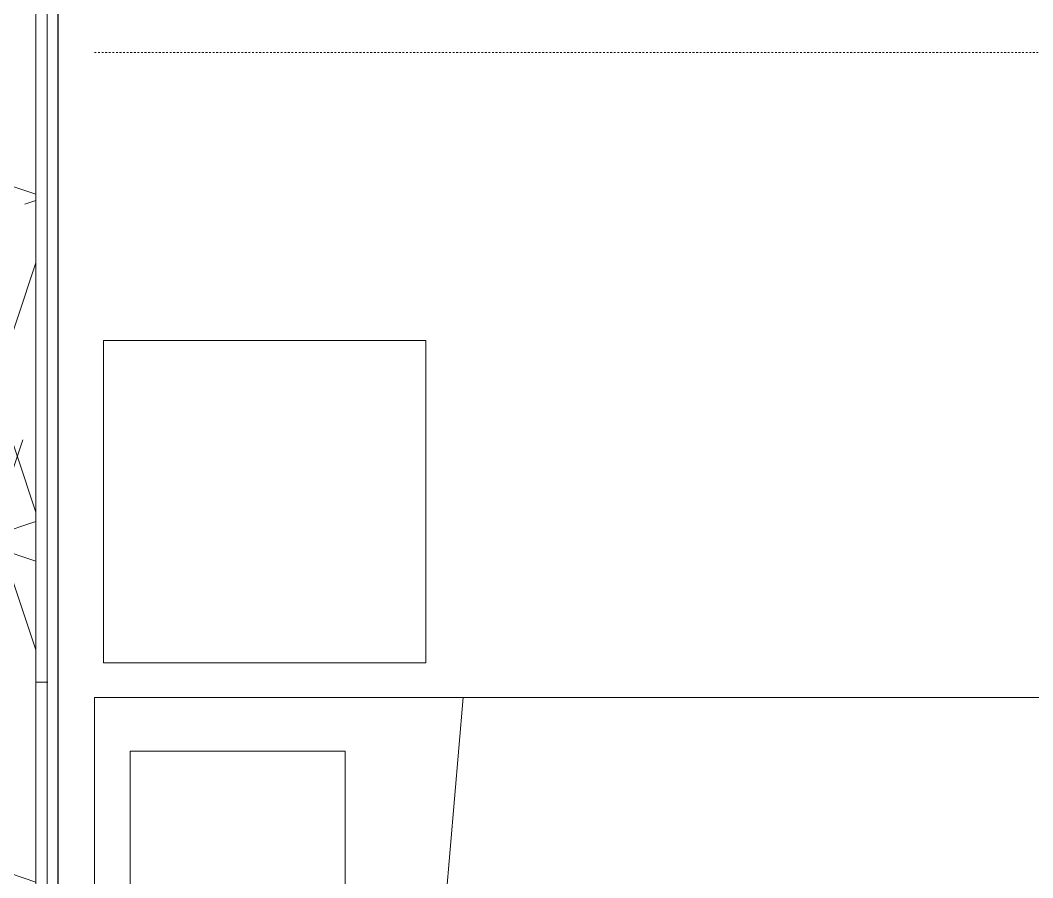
# Model space of a CAD drawing. Header units: inches. Extents: x -10205 to 13964, y -460 to 30702.
# Drawn here: x -3424.2 to -3367.7, y 12000.6 to 12048.5 of the extents above; entities that cross this region are included whole.
import ezdxf

# ---------------------------------------------------------------- set-up
doc = ezdxf.new("R2010")
doc.units = ezdxf.units.IN
doc.header["$MEASUREMENT"] = 0
doc.linetypes.add('Dash 1_16_', pattern=[0.125, 0.0625, -0.0625])
for name, color, linetype, lineweight in [('0-1', 7, 'Continuous', 5), ('0-4', 7, 'Continuous', 9), ('A-WALL', 113, 'Continuous', 9), ('A-WALL-PATT-5', 111, 'Continuous', 9), ('I-FURN-3', 7, 'Continuous', 9), ('I-FURN-HDLN-2', 254, 'Dash 1_16_', 9), ('I-WALL-2', 2, 'Continuous', 25)]:
    doc.layers.add(name, color=color, linetype=linetype, lineweight=lineweight)
pattern_1 = [(0, (0, 0), (61.44, 15.36), [2.534, -43.546, 2.534, -43.546, -245.76]), (0, (0, 0), (61.44, 15.36), [-92.16, 2.534, -89.626, 2.534, -43.546, -107.52]), (0, (0, 0), (61.44, 15.36), [-230.4, 2.534, -28.186, 2.534, -74.266]), (120, (23.04, 7.68), (-44.02215, 45.5286), [2.534, -43.546, 2.534, -43.546, -245.76]), (120, (23.04, 7.68), (-44.02215, 45.5286), [-92.16, 2.534, -89.626, 2.534, -43.546, -107.52]), (120, (23.04, 7.68), (-44.02215, 45.5286), [-230.4, 2.534, -28.186, 2.534, -74.266]), (240, (30.72, 38.4), (-17.41785, -60.8886), [2.534, -43.546, 2.534, -43.546, -245.76]), (240, (30.72, 38.4), (-17.41785, -60.8886), [-92.16, 2.534, -89.626, 2.534, -43.546, -107.52]), (240, (30.72, 38.4), (-17.41785, -60.8886), [-230.4, 2.534, -28.186, 2.534, -74.266])]

# ---------------------------------------------------------------- blocks, each defined once
blk = doc.blocks.new('Bed-Standard - King 78_ x 80_-V32-SITE PLAN - CAD FILE')
at = {"layer": 'I-FURN-3'}
for p, q in [((-28.311, -38.205), (-28.311, 41.795)), ((49.689, -24.205), (-28.311, -17.625)), ((-25.311, -24.205), (46.689, -24.205)), ((-25.311, -36.205), (-25.311, -24.205)), ((-25.311, -36.205), (46.689, -36.205)), ((49.689, -38.205), (-28.311, -38.205))]:
    blk.add_line(p, q, dxfattribs=at)
at = {"layer": 'I-FURN-HDLN-2'}
blk.add_line((-64.311, -38.205), (-64.311, 77.795), dxfattribs=at)
blk = doc.blocks.new('Table-Night Stand - 18_ x 18_ x 24_-1372838-SITE PLAN - CAD FILE')
at = {"layer": 'I-FURN-3'}
for p, q in [((0.147, 0), (18.147, 0)), ((0.147, -18), (0.147, 0)), ((18.147, 0), (18.147, -18)), ((18.147, -18), (0.147, -18))]:
    blk.add_line(p, q, dxfattribs=at)
blk = doc.blocks.new('1750 Ox - Unit Layouts_rvt-1-SITE PLAN - CAD FILE')
at = {"layer": '0-4', "rotation": 270.0000000000008}
for name, p in [('Bed-Standard - King 78_ x 80_-V32-SITE PLAN - CAD FILE', (-3381.897, 11982.388)), ('Table-Night Stand - 18_ x 18_ x 24_-1372838-SITE PLAN - CAD FILE', (-3401.602, 12030.779))]:
    blk.add_blockref(name, p, dxfattribs=at)

msp = doc.modelspace()

# ---------------------------------------------------------------- hatches: boundary and pattern name
at = {"layer": 'A-WALL-PATT-5'}
h = msp.add_hatch(dxfattribs=at)
h.set_pattern_fill('FP_5', color=256, style=0, pattern_type=2)
h.set_pattern_definition([(161.57, (0.96, 0.96), (-7.6802237, -0.0009796), [0, -54.643, 6.067, 0]), (18.43, (-0.96, 0.96), (-7.6802237, 0.0009796), [0, -54.643, 6.067, 0]), (108.43, (0.96, 0.96), (3.8382953, -19.2013653), [18.211, -42.499]), (71.57, (-0.96, 0.96), (3.8382953, 19.2013653), [18.211, -42.499])])
h.paths.add_polyline_path([(-3423.374, 11720.739), (-3423.375, 12080.589), (-3426.874, 12080.589), (-3426.874, 11720.739)], flags=0)
h = msp.add_hatch(dxfattribs=at)
h.set_pattern_fill('FP_2', color=256, style=0, pattern_type=2)
h.set_pattern_definition(pattern_1)
h.paths.add_polyline_path([(-3422.749, 11721.364), (-3422.749, 12080.589), (-3423.374, 12080.589), (-3423.374, 11721.364)], flags=0)
h = msp.add_hatch(dxfattribs=at)
h.set_pattern_fill('FP_2', color=256, style=0, pattern_type=2)
h.set_pattern_definition(pattern_1)
h.paths.add_polyline_path([(-3422.124, 11721.989), (-3422.124, 12079.964), (-3422.749, 12079.964), (-3422.749, 11721.989)], flags=0)

# ---------------------------------------------------------------- linework, layer by layer
at = {"layer": 'A-WALL'}
for p, q in [((-3423.374, 11720.739), (-3423.374, 12080.589)), ((-3422.749, 11721.364), (-3422.749, 12080.589))]:
    msp.add_line(p, q, dxfattribs=at)
at = {"layer": 'I-WALL-2'}
msp.add_line((-3422.124, 11721.989), (-3422.124, 12079.964), dxfattribs=at)

# ---------------------------------------------------------------- block references
at = {"layer": '0-1'}
msp.add_blockref('1750 Ox - Unit Layouts_rvt-1-SITE PLAN - CAD FILE', (0, 0), dxfattribs=at)

doc.saveas('drawing.dxf')
